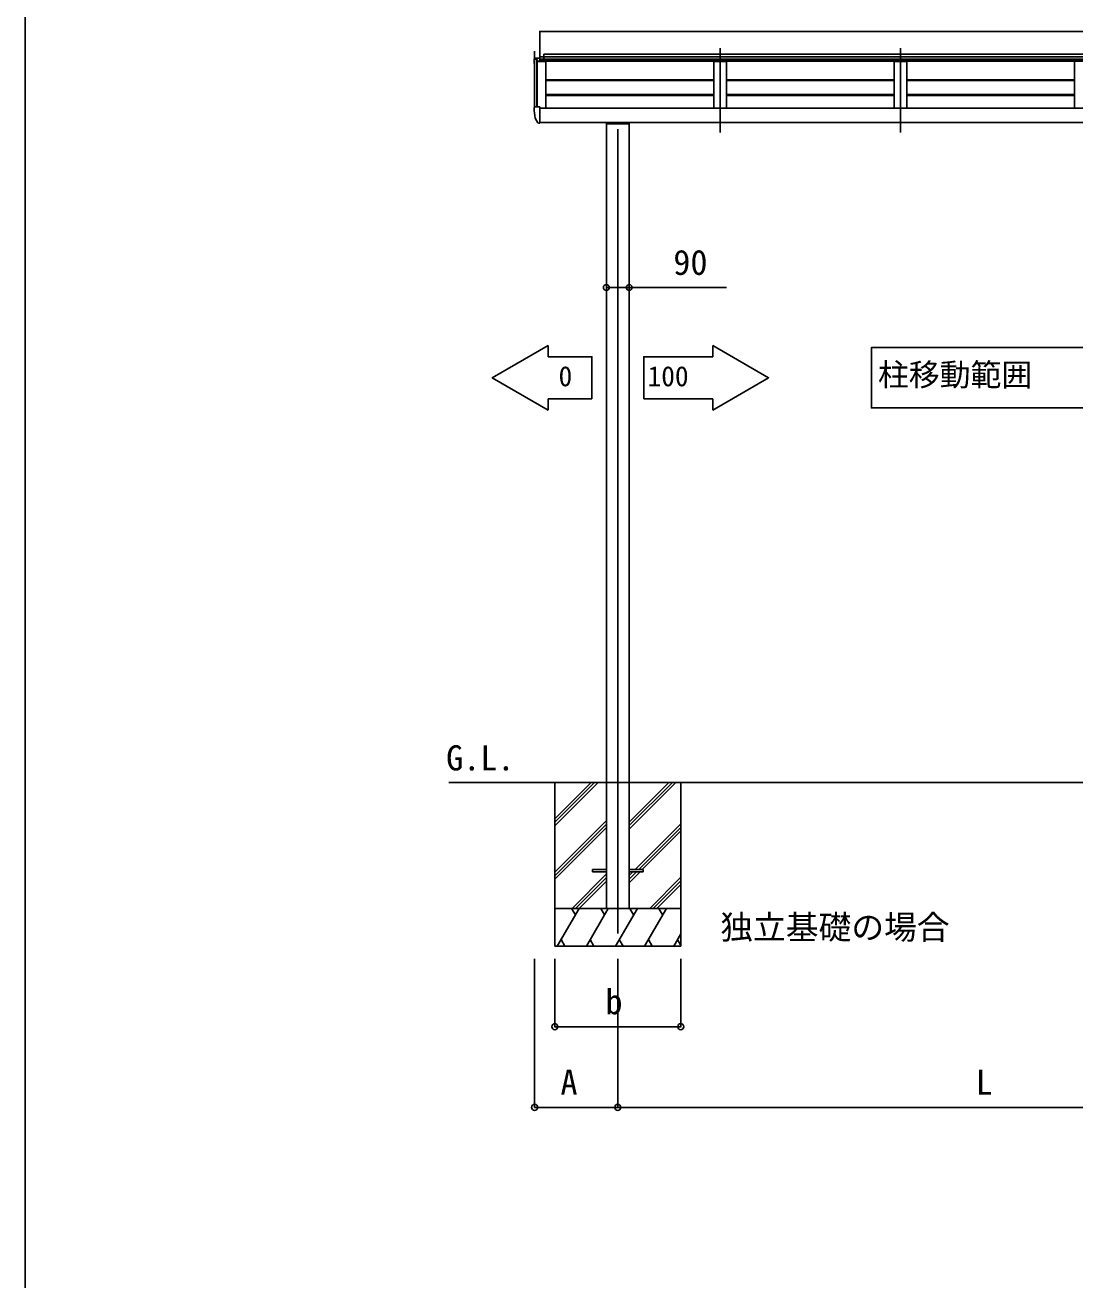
# Model space of a CAD drawing. Units: millimetres, scale not verified. Extents: x -7000 to 7000, y -10401 to 10355.
# Drawn here: x -7000 to -2834, y 69 to 5050 of the extents above; entities that cross this region are included whole.
import ezdxf
from ezdxf.enums import TextEntityAlignment as Align

# ---------------------------------------------------------------- set-up
doc = ezdxf.new("R2010")
doc.units = ezdxf.units.MM
doc.header["$LTSCALE"] = 50
for name, color, linetype in [('0-2_USER1', 3, 'Continuous'), ('0-3_YKK_12', 2, 'Continuous'), ('0-4_YKK_13', 4, 'Continuous'), ('0-5_YKK_A1', 4, 'Continuous'), ('0-6_YKK_D', 6, 'Continuous'), ('0-7_YKK_ZWAK', 7, 'Continuous')]:
    doc.layers.add(name, color=color, linetype=linetype)
doc.styles.add('ＭＳ ゴシック', font='')
doc.styles.get('ＭＳ ゴシック').set_extended_font_data('MS Gothic')

msp = doc.modelspace()

# ---------------------------------------------------------------- linework, layer by layer
at = {"layer": '0-3_YKK_12'}
for p, q in [((-4241.86, 4957.98), (-4241.86, 4623)), ((-3525.86, 4957.98), (-3525.86, 4623)), ((-4647.86, 4637.08), (-4647.86, 1443.51))]:
    msp.add_line(p, q, dxfattribs=at)
at = {"layer": '0-4_YKK_13'}
for p, q in [((-4979.86, 4914.91), (-4979.86, 4914.43)), ((-4977.02, 4917.91), (-4966.92, 4918.43)), ((-4966.92, 4918.43), (-4957.86, 4918.43)), ((-1377.86, 4923.61), (-4957.86, 4923.61)), ((-4957.86, 4918.43), (-4957.86, 4906.02)), ((-4979.86, 4722.18), (-4979.86, 4721.71)), ((-4977.02, 4725.18), (-4966.92, 4725.71)), ((-4966.92, 4725.71), (-4957.86, 4725.71)), ((-4957.86, 4725.71), (-4957.86, 4663.35)), ((-4975.35, 4679.61), (-4965.31, 4662.21)), ((-4962.71, 4660.71), (-4959.36, 4660.71)), ((-4959.36, 4660.71), (-4957.86, 4660.71)), ((-4957.86, 4680.5), (-4957.86, 4679.95)), ((-4957.86, 4662.71), (-4957.86, 4663.35)), ((-4957.86, 4662.71), (-4957.86, 4660.71)), ((-4747.86, 1698.01), (-4747.86, 1689.01)), ((-4747.86, 1698.01), (-4693.06, 1698.01)), ((-4602.66, 1698.01), (-4547.86, 1698.01)), ((-4547.86, 1698.01), (-4547.86, 1689.01)), ((-4747.86, 1689.01), (-4693.06, 1689.01)), ((-4602.66, 1689.01), (-4547.86, 1689.01))]:
    msp.add_line(p, q, dxfattribs=at)
msp.add_lwpolyline([(-1377.86, 5024.71), (-1377.86, 4914.63), (-4957.86, 4914.63), (-4957.86, 5024.71)], close=True, dxfattribs=at)
for centre, radius, start, end in [((-4976.86, 4914.91), 3, 93, 180), ((-4777.86, 4914.43), 202, 180, 188.06898), ((-4976.86, 4722.18), 3, 93, 180), ((-4777.86, 4721.71), 202, 180, 191.90213), ((-4974.05, 4680.36), 1.5, 191.90213, 210), ((-4962.71, 4663.71), 3, 210, 270)]:
    msp.add_arc(centre, radius, start, end, dxfattribs=at)
at = {"layer": '0-5_YKK_A1'}
for p, q in [((-4977.86, 4725.01), (-4977.86, 4946.18)), ((-4941.36, 4914.04), (-4941.36, 4933.86)), ((-4941.36, 4933.85), (-1394.36, 4933.85)), ((-4969.73, 4913.97), (-4976.92, 4913.59)), ((-4968.86, 4725.61), (-4968.86, 4913.55)), ((-4968.17, 4911.74), (-4968.74, 4913.31)), ((-4968.16, 4725.64), (-4968.17, 4911.74)), ((-4932.86, 4905.17), (-4968.17, 4905.17)), ((-1367.56, 4906.02), (-4968.16, 4906.02)), ((-4957.86, 4913.32), (-1377.86, 4913.32)), ((-4932.86, 4719.32), (-4932.86, 4905.17)), ((-4266.86, 4904.11), (-4266.86, 4719.32)), ((-4265.88, 4905.1), (-4261.04, 4905.17)), ((-4261.04, 4905.17), (-4222.69, 4905.17)), ((-4222.69, 4905.17), (-4217.85, 4905.1)), ((-4216.86, 4904.11), (-4216.86, 4719.32)), ((-3550.86, 4904.11), (-3550.86, 4719.32)), ((-3549.88, 4905.1), (-3545.04, 4905.17)), ((-3545.04, 4905.17), (-3506.69, 4905.17)), ((-3506.69, 4905.17), (-3501.85, 4905.1)), ((-3500.86, 4904.11), (-3500.86, 4719.32)), ((-2834.86, 4904.11), (-2834.86, 4719.32)), ((-4266.86, 4832.6), (-4932.86, 4832.6)), ((-3550.89, 4832.6), (-4216.89, 4832.6)), ((-2834.89, 4832.6), (-3500.89, 4832.6)), ((-4266.84, 4829.67), (-4932.84, 4829.67)), ((-3550.86, 4829.67), (-4216.86, 4829.67)), ((-2834.86, 4829.67), (-3500.86, 4829.67)), ((-4266.86, 4773.69), (-4932.86, 4773.69)), ((-4266.84, 4770.76), (-4932.84, 4770.76)), ((-3550.89, 4773.69), (-4216.89, 4773.69)), ((-3550.86, 4770.76), (-4216.86, 4770.76)), ((-2834.89, 4773.69), (-3500.89, 4773.69)), ((-2834.86, 4770.76), (-3500.86, 4770.76)), ((-4957.86, 4719.32), (-1377.86, 4719.32)), ((-4957.86, 4663), (-1377.86, 4663)), ((-4693.06, 4663), (-4693.06, 1543.51)), ((-4693.06, 4658.27), (-4602.66, 4658.27)), ((-4675.36, 4663), (-4675.36, 4658.27)), ((-4620.36, 4663), (-4620.36, 4658.27)), ((-4602.66, 4663), (-4602.66, 1543.51)), ((-4924.46, 3777.81), (-4924.46, 3733.01)), ((-4271.26, 3777.81), (-4271.26, 3733.01)), ((-4924.46, 3566.61), (-4750.86, 3566.61)), ((-4924.46, 3566.61), (-4924.46, 3521.81)), ((-4271.26, 3566.61), (-4544.86, 3566.61)), ((-4271.26, 3566.61), (-4271.26, 3521.81)), ((-1010.87, 2043.51), (-5318.27, 2043.51)), ((-4897.86, 2043.51), (-4897.86, 1393.51)), ((-4897.86, 1899.53), (-4753.88, 2043.51)), ((-4897.86, 1885.39), (-4739.74, 2043.51)), ((-4897.86, 1871.25), (-4725.6, 2043.51)), ((-4602.66, 1858.08), (-4417.23, 2043.51)), ((-4602.66, 1872.22), (-4431.37, 2043.51)), ((-4602.66, 1886.36), (-4445.52, 2043.51)), ((-4397.86, 2043.51), (-4397.86, 1393.51)), ((-4897.86, 1687.4), (-4693.06, 1892.2)), ((-4897.86, 1673.26), (-4693.06, 1878.06)), ((-4897.86, 1659.11), (-4693.06, 1863.91)), ((-4578.89, 1698.01), (-4397.86, 1879.03)), ((-4564.75, 1698.01), (-4397.86, 1864.89)), ((-4550.6, 1698.01), (-4397.86, 1850.75)), ((-4829.62, 1543.51), (-4693.06, 1680.07)), ((-4815.48, 1543.51), (-4693.06, 1665.92)), ((-4801.34, 1543.51), (-4693.06, 1651.78)), ((-4602.66, 1674.23), (-4587.89, 1689.01)), ((-4602.66, 1660.09), (-4573.75, 1689.01)), ((-4600.6, 1648.01), (-4559.6, 1689.01)), ((-4521.26, 1543.51), (-4397.86, 1666.9)), ((-4507.11, 1543.51), (-4397.86, 1652.76)), ((-4492.97, 1543.51), (-4397.86, 1638.61)), ((-4397.86, 1543.51), (-4897.86, 1543.51)), ((-4887.85, 1393.51), (-4801.24, 1543.51)), ((-4816.25, 1517.53), (-4831.25, 1543.51)), ((-4772.38, 1393.51), (-4685.77, 1543.51)), ((-4700.78, 1517.53), (-4715.78, 1543.51)), ((-4693.06, 1543.51), (-4602.66, 1543.51)), ((-4656.91, 1393.51), (-4570.3, 1543.51)), ((-4585.31, 1517.53), (-4600.31, 1543.51)), ((-4541.44, 1393.51), (-4454.83, 1543.51)), ((-4469.84, 1517.53), (-4484.84, 1543.51)), ((-4872.85, 1419.49), (-4857.85, 1393.51)), ((-4757.38, 1419.49), (-4742.38, 1393.51)), ((-4641.91, 1419.49), (-4626.91, 1393.51)), ((-4526.44, 1419.49), (-4511.44, 1393.51)), ((-4425.97, 1393.51), (-4397.86, 1442.19)), ((-4410.97, 1419.49), (-4397.86, 1396.79)), ((-4897.86, 1393.51), (-4397.86, 1393.51))]:
    msp.add_line(p, q, dxfattribs=at)
for points in [[(-4941.36, 4913.32), (-4941.36, 4914.04), (-1394.36, 4914.04)], [(-4924.46, 3521.81), (-5146.17, 3649.81), (-4924.46, 3777.81)], [(-4271.26, 3521.81), (-4049.56, 3649.81), (-4271.26, 3777.81)], [(-4924.46, 3733.01), (-4750.86, 3733.01), (-4750.86, 3566.61)], [(-4271.26, 3733.01), (-4544.86, 3733.01), (-4544.86, 3566.61)]]:
    msp.add_lwpolyline(points, dxfattribs=at)
msp.add_lwpolyline([(-2694.65, 3529.81), (-2694.65, 3769.81), (-3641.08, 3769.81), (-3641.08, 3529.81)], close=True, dxfattribs=at)
for centre, radius, start, end in [((-4976.86, 4912.59), 1, 93, 180), ((-4969.68, 4912.97), 1, 20, 93), ((-4265.87, 4904.1), 0.997, 90.66782, 179.85648), ((-4217.86, 4904.1), 0.997, 359.84961, 89.33225), ((-3549.87, 4904.1), 0.997, 90.66782, 179.85648), ((-3501.86, 4904.1), 0.997, 359.84961, 89.33225), ((-2833.87, 4904.1), 0.997, 90.66782, 179.85648)]:
    msp.add_arc(centre, radius, start, end, dxfattribs=at)
at = {"layer": '0-6_YKK_D'}
for p, q in [((-4977.86, 1343.51), (-4977.86, 752.51)), ((-4897.86, 1343.51), (-4897.86, 1072.51)), ((-4647.86, 1343.51), (-4647.86, 752.51)), ((-4647.86, 1343.51), (-4647.86, 752.51)), ((-4397.86, 1343.51), (-4397.86, 1072.51)), ((-4897.86, 1073.51), (-4397.86, 1073.51)), ((-4647.86, 753.51), (-4977.86, 753.51)), ((-4647.86, 753.51), (-1687.86, 753.51))]:
    msp.add_line(p, q, dxfattribs=at)
msp.add_lwpolyline([(-4693.06, 4008.2), (-4602.66, 4008.2), (-4216.69, 4008.2)], dxfattribs=at)
for centre in [(-4693.06, 4008.2), (-4602.66, 4008.2), (-4897.86, 1073.51), (-4397.86, 1073.51), (-4977.86, 753.51), (-4647.86, 753.51), (-4647.86, 753.51)]:
    msp.add_circle(centre, 12, dxfattribs=at)
at = {"layer": '0-7_YKK_ZWAK'}
msp.add_line((-7000, 9998.9), (-7000, -10401.1), dxfattribs=at)

# ---------------------------------------------------------------- texts
at = {"layer": '0-2_USER1', "style": 'ＭＳ ゴシック'}
for s, height, p in [('G.L.', 99.71, (-5329.28, 2061.26)), ('独立基礎の場合', 95.31, (-4241.16, 1392.56))]:
    msp.add_text(s, height=height, dxfattribs=at).set_placement(p, align=Align.BOTTOM_LEFT)
at = {"layer": '0-5_YKK_A1', "style": 'ＭＳ ゴシック'}
for s, height, p in [('0', 79.77, (-4882.87, 3592.09)), ('100', 79.77, (-4529.61, 3592.09)), ('柱移動範囲', 89.74, (-3615.29, 3590.1))]:
    msp.add_text(s, height=height, dxfattribs=at).set_placement(p, align=Align.BOTTOM_LEFT)
at = {"layer": '0-6_YKK_D', "style": 'ＭＳ ゴシック'}
for s, p in [('90', (-4427.55, 4028.2)), ('b', (-4696.93, 1093.51)), ('A', (-4875.45, 773.51)), ('L', (-3227.75, 773.51))]:
    msp.add_text(s, height=99.71, dxfattribs=at).set_placement(p, align=Align.BOTTOM_LEFT)

doc.saveas('drawing.dxf')
